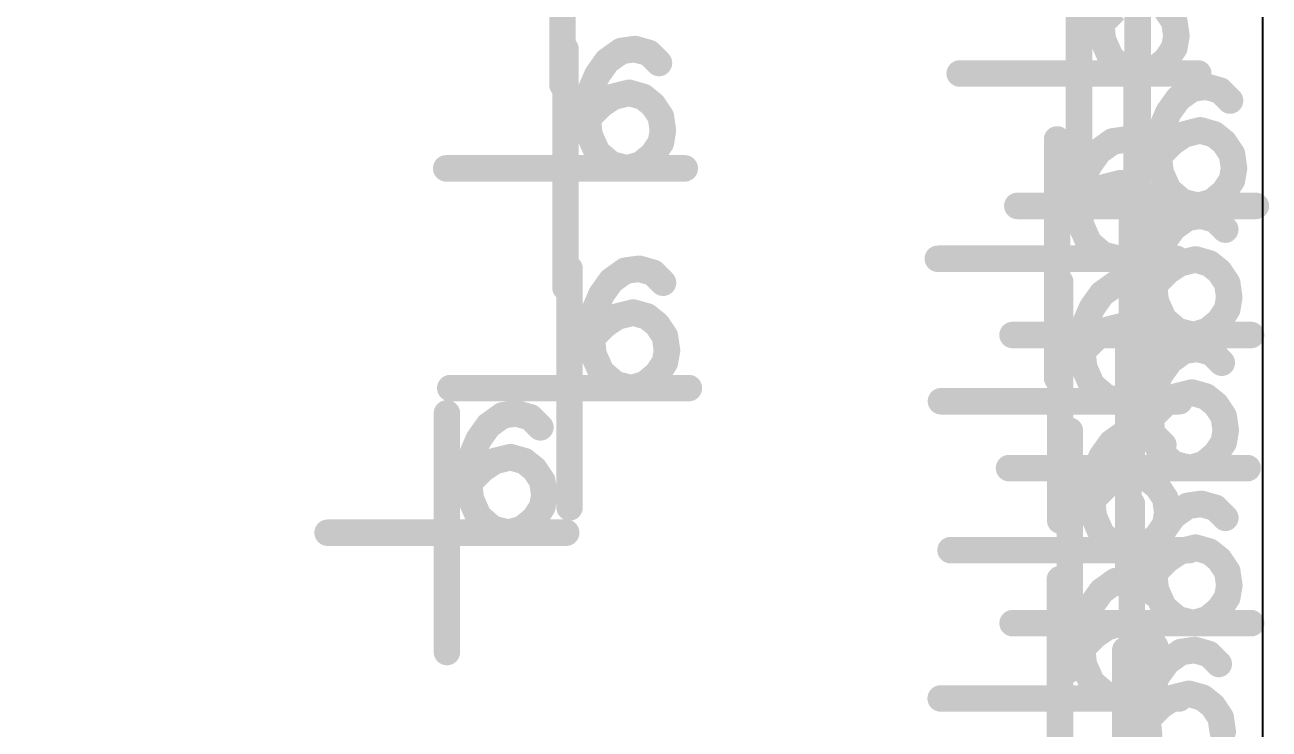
# Model space of a CAD drawing. Header units: millimetres. Extents: x 3885 to 4350, y -149 to 182.
# Drawn here: x 4180.89 to 4186.86, y 85.04 to 88.41 of the extents above; entities that cross this region are included whole.
import ezdxf

# ---------------------------------------------------------------- set-up
doc = ezdxf.new("R2010")
doc.units = ezdxf.units.MM
doc.header["$LTSCALE"] = 23.1
doc.layers.get('0').update_dxf_attribs({"linetype": 'CONTINUOUS'})

# ---------------------------------------------------------------- blocks, each defined once
blk = doc.blocks.new('PAD_R1')
at = {"const_width": 0.5}
blk.add_lwpolyline([(0.25, 0, 1), (-0.25, 0, 1)], format="xyb", close=True, dxfattribs=at)

msp = doc.modelspace()

# ---------------------------------------------------------------- linework, layer by layer
at = {"const_width": 0.0102}
msp.add_lwpolyline([(4113.2015, 75.7423), (4124.5457, 77.7428, -0.144705), (4125.6724, 77.615, 0.100411), (4137.4413, 75.2274), (4142.9411, 75.2274, 0.151026), (4159.9827, 80.4951, -0.151038), (4161.1113, 80.8439), (4185.826, 80.8439, 0.414215), (4186.826, 81.8439), (4186.826, 93.4438, 0.414215), (4185.826, 94.4438), (4160.9561, 94.4438, 0.152268), (4152.3749, 91.7687, -0.152268), (4142.9411, 88.8273), (4137.4413, 88.8273, -0.101585), (4130.9013, 90.17, 0.145893), (4122.3303, 91.1619), (4110.8398, 89.1357)], format="xyb", dxfattribs=at)
for points, const_width in [([(4185.9654, 89.4847), (4185.9654, 88.3417)], 0.127), ([(4183.4709, 89.2652), (4183.4709, 88.1222)], 0.127), ([(4186.227, 89.1085), (4186.227, 87.9655)], 0.127), ([(4185.9459, 88.7478), (4185.9459, 87.6048)], 0.127), ([(4186.039, 88.4926), (4186.1288, 88.4028)], 0.0945), ([(4186.4368, 88.4878), (4186.3312, 88.4173)], 0.0687), ([(4185.9922, 88.3795), (4186.1185, 88.3923)], 0.0955), ([(4186.4707, 88.3997), (4186.345, 88.3815)], 0.0675), ([(4183.7765, 88.3516), (4183.7942, 88.2259)], 0.0672), ([(4183.8694, 88.345), (4183.8346, 88.2228)], 0.0695), ([(4186.0212, 88.2697), (4186.1373, 88.3212)], 0.0939), ([(4186.4705, 88.318), (4186.3453, 88.3392)], 0.058), ([(4183.4854, 88.2934), (4183.4854, 87.1504)], 0.127), ([(4183.6817, 88.3118), (4183.7556, 88.2085)], 0.0821), ([(4183.9542, 88.2954), (4183.8644, 88.2056)], 0.0675), ([(4186.0904, 88.1757), (4186.1729, 88.2722)], 0.0879), ([(4186.377, 88.1703), (4186.2958, 88.268)], 0.0743), ([(4186.4368, 88.2362), (4186.3312, 88.3067)], 0.0687), ([(4183.6098, 88.2399), (4183.7132, 88.1661)], 0.0818), ([(4186.5174, 88.1763), (4185.3744, 88.1763)], 0.127), ([(4186.1878, 88.1243), (4186.2186, 88.2475)], 0.0785), ([(4186.292, 88.1248), (4186.2571, 88.2469)], 0.0692), ([(4183.5651, 88.1614), (4183.6818, 88.1113)], 0.0727), ([(4186.5131, 88.1718), (4186.5308, 88.046)], 0.0672), ([(4186.606, 88.1651), (4186.5712, 88.043)], 0.0695), ([(4183.6502, 88.0986), (4183.7206, 87.993)], 0.0687), ([(4183.7367, 88.136), (4183.7675, 88.0128)], 0.0785), ([(4183.841, 88.1354), (4183.8061, 88.0133)], 0.0695), ([(4183.9204, 88.0953), (4183.841, 87.9963)], 0.0609), ([(4186.222, 88.1136), (4186.222, 86.9706)], 0.127), ([(4186.4183, 88.132), (4186.4922, 88.0287)], 0.0821), ([(4186.6908, 88.1156), (4186.601, 88.0258)], 0.0675), ([(4183.533, 88.0259), (4183.6585, 88.0066)], 0.0754), ([(4183.5406, 88.0753), (4183.6661, 88.056)], 0.0754), ([(4183.5785, 88.0382), (4183.6683, 87.9484)], 0.0945), ([(4183.9763, 88.0334), (4183.8707, 87.9629)], 0.0687), ([(4186.3464, 88.0601), (4186.4498, 87.9863)], 0.0818), ([(4186.3017, 87.9816), (4186.4184, 87.9314)], 0.0727), ([(4183.5317, 87.9251), (4183.658, 87.9379)], 0.0955), ([(4184.0102, 87.9453), (4183.8845, 87.9271)], 0.0675), ([(4186.1321, 87.9188), (4186.1498, 87.793)], 0.0672), ([(4186.225, 87.9122), (4186.1902, 87.79)], 0.0695), ([(4186.3868, 87.9188), (4186.4572, 87.8131)], 0.0687), ([(4186.4733, 87.9561), (4186.5041, 87.8329)], 0.0785), ([(4186.5776, 87.9556), (4186.5427, 87.8335)], 0.0695), ([(4186.657, 87.9155), (4186.5776, 87.8164)], 0.0609), ([(4183.5607, 87.8153), (4183.6768, 87.8668)], 0.0939), ([(4183.9763, 87.7818), (4183.8707, 87.8523)], 0.0687), ([(4184.01, 87.8636), (4183.8848, 87.8848)], 0.058), ([(4185.841, 87.8606), (4185.841, 86.7176)], 0.127), ([(4186.0373, 87.879), (4186.1112, 87.7757)], 0.0821), ([(4186.3098, 87.8626), (4186.22, 87.7728)], 0.0675), ([(4186.2696, 87.8461), (4186.3951, 87.8268)], 0.0754), ([(4186.2772, 87.8955), (4186.4027, 87.8762)], 0.0754), ([(4186.3151, 87.8584), (4186.4049, 87.7686)], 0.0945), ([(4186.7129, 87.8536), (4186.6073, 87.7831)], 0.0687), ([(4183.6299, 87.7213), (4183.7124, 87.8178)], 0.0879), ([(4183.7273, 87.6699), (4183.7581, 87.7931)], 0.0785), ([(4183.8315, 87.6704), (4183.7966, 87.7925)], 0.0692), ([(4183.9165, 87.7159), (4183.8353, 87.8136)], 0.0743), ([(4185.9654, 87.8071), (4186.0688, 87.7333)], 0.0818), ([(4184.0569, 87.7219), (4182.9139, 87.7219)], 0.127), ([(4185.9207, 87.7286), (4186.0374, 87.6784)], 0.0727), ([(4186.2683, 87.7452), (4186.3946, 87.7581)], 0.0955), ([(4186.7468, 87.7654), (4186.6211, 87.7473)], 0.0675), ([(4186.0923, 87.7031), (4186.1231, 87.5799)], 0.0785), ([(4186.1966, 87.7026), (4186.1617, 87.5805)], 0.0695), ([(4186.2973, 87.6355), (4186.4134, 87.687)], 0.0939), ([(4186.7129, 87.602), (4186.6073, 87.6724)], 0.0687), ([(4186.7466, 87.6838), (4186.6214, 87.705)], 0.058), ([(4185.8962, 87.6425), (4186.0217, 87.6232)], 0.0754), ([(4185.9341, 87.6054), (4186.0239, 87.5156)], 0.0945), ([(4186.0058, 87.6658), (4186.0762, 87.5601)], 0.0687), ([(4186.276, 87.6625), (4186.1966, 87.5634)], 0.0609), ([(4186.3665, 87.5415), (4186.449, 87.638)], 0.0879), ([(4186.4639, 87.49), (4186.4947, 87.6132)], 0.0785), ([(4186.5681, 87.4906), (4186.5332, 87.6127)], 0.0692), ([(4186.6531, 87.5361), (4186.5719, 87.6337)], 0.0743), ([(4186.7935, 87.5421), (4185.6505, 87.5421)], 0.127), ([(4185.8886, 87.5931), (4186.0141, 87.5738)], 0.0754), ([(4186.3319, 87.6006), (4186.2263, 87.5301)], 0.0687), ([(4186.4902, 87.5535), (4186.508, 87.4278)], 0.0672), ([(4185.8873, 87.4923), (4186.0136, 87.5051)], 0.0955), ([(4186.1991, 87.4954), (4186.1991, 86.3524)], 0.127), ([(4186.3658, 87.5125), (4186.2401, 87.4943)], 0.0675), ([(4186.3955, 87.5138), (4186.4693, 87.4104)], 0.0821), ([(4186.5832, 87.5469), (4186.5483, 87.4248)], 0.0695), ([(4186.6679, 87.4973), (4186.5781, 87.4075)], 0.0675), ([(4185.9163, 87.3825), (4186.0324, 87.434)], 0.0939), ([(4186.3656, 87.4308), (4186.2404, 87.452)], 0.058), ([(4186.3236, 87.4418), (4186.4269, 87.3681)], 0.0818), ([(4185.9855, 87.2885), (4186.068, 87.385)], 0.0879), ([(4186.2721, 87.2831), (4186.1909, 87.3808)], 0.0743), ([(4186.3319, 87.349), (4186.2263, 87.4195)], 0.0687), ([(4186.4125, 87.2891), (4185.2695, 87.2891)], 0.127), ([(4186.0829, 87.2371), (4186.1137, 87.3602)], 0.0785), ([(4186.1871, 87.2376), (4186.1522, 87.3597)], 0.0692), ([(4186.2788, 87.3633), (4186.3955, 87.3132)], 0.0727), ([(4186.4504, 87.3379), (4186.4812, 87.2147)], 0.0785), ([(4186.5547, 87.3374), (4186.5199, 87.2152)], 0.0695), ([(4183.5049, 87.2411), (4183.5049, 86.0981)], 0.127), ([(4183.7013, 87.2595), (4183.7751, 87.1562)], 0.0821), ([(4183.796, 87.2993), (4183.8138, 87.1735)], 0.0672), ([(4183.889, 87.2927), (4183.8542, 87.1705)], 0.0695), ([(4186.2543, 87.2772), (4186.3798, 87.258)], 0.0754), ([(4186.2923, 87.2402), (4186.382, 87.1504)], 0.0945), ([(4186.3639, 87.3006), (4186.4343, 87.1949)], 0.0687), ([(4186.6342, 87.2973), (4186.5547, 87.1982)], 0.0609), ([(4183.6294, 87.1876), (4183.7328, 87.1138)], 0.0818), ([(4183.9738, 87.2431), (4183.8839, 87.1533)], 0.0675), ([(4185.856, 87.1781), (4185.856, 86.0351)], 0.127), ([(4186.0523, 87.1965), (4186.1262, 87.0932)], 0.0821), ([(4186.147, 87.2363), (4186.1648, 87.1105)], 0.0672), ([(4186.24, 87.2297), (4186.2052, 87.1075)], 0.0695), ([(4186.2467, 87.2278), (4186.3722, 87.2085)], 0.0754), ([(4186.6901, 87.2353), (4186.5844, 87.1649)], 0.0687), ([(4185.9804, 87.1246), (4186.0838, 87.0508)], 0.0818), ([(4186.2454, 87.127), (4186.3717, 87.1398)], 0.0955), ([(4186.3248, 87.1801), (4186.235, 87.0903)], 0.0675), ([(4186.724, 87.1472), (4186.5983, 87.129)], 0.0675), ([(4183.5846, 87.1091), (4183.7013, 87.0589)], 0.0727), ([(4183.7562, 87.0836), (4183.787, 86.9604)], 0.0785), ([(4183.8605, 87.0831), (4183.8257, 86.961)], 0.0695), ([(4186.2744, 87.0172), (4186.3905, 87.0688)], 0.0939), ([(4186.7237, 87.0656), (4186.5985, 87.0867)], 0.058), ([(4183.5601, 87.023), (4183.6857, 87.0037)], 0.0754), ([(4183.6697, 87.0463), (4183.7402, 86.9406)], 0.0687), ([(4183.94, 87.043), (4183.8605, 86.9439)], 0.0609), ([(4185.9356, 87.0461), (4186.0523, 86.996)], 0.0727), ([(4186.1073, 87.0206), (4186.138, 86.8974)], 0.0785), ([(4186.2116, 87.0201), (4186.1767, 86.898)], 0.0695), ([(4186.3436, 86.9232), (4186.4262, 87.0197)], 0.0879), ([(4186.6302, 86.9178), (4186.549, 87.0155)], 0.0743), ([(4186.6901, 86.9838), (4186.5844, 87.0542)], 0.0687), ([(4183.5525, 86.9736), (4183.6781, 86.9543)], 0.0754), ([(4183.5981, 86.9859), (4183.6879, 86.8961)], 0.0945), ([(4183.9959, 86.9811), (4183.8902, 86.9106)], 0.0687), ([(4186.7706, 86.9239), (4185.6276, 86.9239)], 0.127), ([(4185.9111, 86.96), (4186.0367, 86.9407)], 0.0754), ([(4186.0208, 86.9833), (4186.0912, 86.8776)], 0.0687), ([(4186.291, 86.98), (4186.2116, 86.8809)], 0.0609), ([(4186.441, 86.8718), (4186.4718, 86.995)], 0.0785), ([(4186.5453, 86.8724), (4186.5103, 86.9944)], 0.0692), ([(4183.5512, 86.8727), (4183.6776, 86.8856)], 0.0955), ([(4184.0298, 86.8929), (4183.9041, 86.8748)], 0.0675), ([(4185.9036, 86.9106), (4186.0291, 86.8913)], 0.0754), ([(4185.9491, 86.9229), (4186.0389, 86.8331)], 0.0945), ([(4186.3469, 86.9181), (4186.2413, 86.8476)], 0.0687), ([(4186.4734, 86.916), (4186.4912, 86.7903)], 0.0672), ([(4186.5664, 86.9094), (4186.5316, 86.7872)], 0.0695), ([(4185.9023, 86.8098), (4186.0286, 86.8226)], 0.0955), ([(4186.1823, 86.8578), (4186.1823, 85.7148)], 0.127), ([(4186.3787, 86.8762), (4186.4526, 86.7729)], 0.0821), ([(4186.6512, 86.8598), (4186.5614, 86.77)], 0.0675), ([(4183.5802, 86.763), (4183.6963, 86.8145)], 0.0939), ([(4183.6494, 86.669), (4183.732, 86.7655)], 0.0879), ([(4183.9959, 86.7295), (4183.8902, 86.8)], 0.0687), ([(4184.0296, 86.8113), (4183.9043, 86.8325)], 0.058), ([(4186.3808, 86.83), (4186.2551, 86.8118)], 0.0675), ([(4186.3068, 86.8043), (4186.4102, 86.7305)], 0.0818), ([(4183.7468, 86.6175), (4183.7776, 86.7407)], 0.0785), ([(4183.8511, 86.6181), (4183.8161, 86.7402)], 0.0692), ([(4183.936, 86.6636), (4183.8549, 86.7613)], 0.0743), ([(4185.9313, 86.7), (4186.0473, 86.7515)], 0.0939), ([(4186.3469, 86.6665), (4186.2413, 86.737)], 0.0687), ([(4186.262, 86.7258), (4186.3787, 86.6757)], 0.0727), ([(4186.3806, 86.7483), (4186.2554, 86.7695)], 0.058), ([(4184.0764, 86.6696), (4182.9334, 86.6696)], 0.127), ([(4186.0005, 86.606), (4186.083, 86.7025)], 0.0879), ([(4186.0979, 86.5546), (4186.1286, 86.6777)], 0.0785), ([(4186.2021, 86.5551), (4186.1671, 86.6772)], 0.0692), ([(4186.2871, 86.6006), (4186.2059, 86.6983)], 0.0743), ([(4186.3471, 86.663), (4186.4176, 86.5573)], 0.0687), ([(4186.4336, 86.7004), (4186.4644, 86.5772)], 0.0785), ([(4186.538, 86.6998), (4186.5031, 86.5777)], 0.0695), ([(4186.6174, 86.6597), (4186.538, 86.5606)], 0.0609), ([(4183.2083, 86.6066), (4183.226, 86.4809)], 0.0672), ([(4183.3012, 86.6), (4183.2664, 86.4779)], 0.0695), ([(4186.4275, 86.6066), (4185.2845, 86.6066)], 0.127), ([(4186.2375, 86.6397), (4186.3631, 86.6204)], 0.0754), ([(4186.2755, 86.6026), (4186.3653, 86.5128)], 0.0945), ([(4186.6733, 86.5978), (4186.5677, 86.5273)], 0.0687), ([(4182.9172, 86.5485), (4182.9172, 85.4055)], 0.127), ([(4183.1135, 86.5668), (4183.1874, 86.4635)], 0.0821), ([(4183.386, 86.5504), (4183.2962, 86.4606)], 0.0675), ([(4186.2299, 86.5903), (4186.3555, 86.571)], 0.0754), ([(4183.0416, 86.4949), (4183.145, 86.4211)], 0.0818), ([(4185.9022, 86.4651), (4185.9022, 85.3221)], 0.127), ([(4186.0985, 86.4835), (4186.1724, 86.3802)], 0.0821), ([(4186.1933, 86.5233), (4186.211, 86.3976)], 0.0672), ([(4186.2286, 86.4895), (4186.355, 86.5023)], 0.0955), ([(4186.2862, 86.5167), (4186.2514, 86.3946)], 0.0695), ([(4186.7072, 86.5097), (4186.5815, 86.4915)], 0.0675), ([(4182.9969, 86.4164), (4183.1136, 86.3663)], 0.0727), ([(4186.0266, 86.4116), (4186.13, 86.3378)], 0.0818), ([(4186.2576, 86.3797), (4186.3737, 86.4312)], 0.0939), ([(4186.371, 86.4671), (4186.2812, 86.3773)], 0.0675), ([(4186.6733, 86.3462), (4186.5677, 86.4167)], 0.0687), ([(4186.707, 86.428), (4186.5818, 86.4492)], 0.058), ([(4183.1685, 86.391), (4183.1993, 86.2678)], 0.0785), ([(4183.2728, 86.3904), (4183.238, 86.2683)], 0.0695), ([(4186.3269, 86.2857), (4186.4094, 86.3822)], 0.0879), ([(4186.4242, 86.2343), (4186.455, 86.3575)], 0.0785), ([(4186.5285, 86.2348), (4186.4935, 86.3569)], 0.0692), ([(4186.6135, 86.2803), (4186.5323, 86.378)], 0.0743), ([(4182.9724, 86.3303), (4183.0979, 86.311)], 0.0754), ([(4183.0103, 86.2933), (4183.1001, 86.2035)], 0.0945), ([(4183.082, 86.3536), (4183.1524, 86.248)], 0.0687), ([(4183.3522, 86.3503), (4183.2728, 86.2513)], 0.0609), ([(4186.7538, 86.2863), (4185.6108, 86.2863)], 0.127), ([(4185.9819, 86.3331), (4186.0986, 86.283)], 0.0727), ([(4186.1535, 86.3077), (4186.1843, 86.1845)], 0.0785), ([(4186.2578, 86.3071), (4186.223, 86.185)], 0.0695), ([(4182.9648, 86.2809), (4183.0903, 86.2616)], 0.0754), ([(4183.4082, 86.2884), (4183.3025, 86.218)], 0.0687), ([(4185.9574, 86.247), (4186.0829, 86.2277)], 0.0754), ([(4186.067, 86.2703), (4186.1374, 86.1647)], 0.0687), ([(4186.3373, 86.267), (4186.2578, 86.168)], 0.0609), ([(4182.9635, 86.1801), (4183.0898, 86.1929)], 0.0955), ([(4183.442, 86.2003), (4183.3163, 86.1821)], 0.0675), ([(4185.9498, 86.1976), (4186.0753, 86.1783)], 0.0754), ([(4185.9953, 86.2099), (4186.0851, 86.1201)], 0.0945), ([(4186.3932, 86.2051), (4186.2875, 86.1347)], 0.0687), ([(4182.9925, 86.0703), (4183.1086, 86.1218)], 0.0939), ([(4183.4418, 86.1187), (4183.3166, 86.1398)], 0.058), ([(4185.9485, 86.0968), (4186.0748, 86.1096)], 0.0955), ([(4186.1994, 86.1151), (4186.1994, 84.9721)], 0.127), ([(4186.3957, 86.1335), (4186.4696, 86.0302)], 0.0821), ([(4186.4905, 86.1733), (4186.5082, 86.0476)], 0.0672), ([(4186.5834, 86.1667), (4186.5486, 86.0445)], 0.0695), ([(4183.0617, 85.9763), (4183.1443, 86.0728)], 0.0879), ([(4183.3483, 85.9709), (4183.2671, 86.0686)], 0.0743), ([(4183.4082, 86.0369), (4183.3025, 86.1073)], 0.0687), ([(4186.427, 86.117), (4186.3014, 86.0988)], 0.0675), ([(4186.3238, 86.0616), (4186.4272, 85.9878)], 0.0818), ([(4186.6682, 86.1171), (4186.5784, 86.0273)], 0.0675), ([(4183.4887, 85.977), (4182.3457, 85.977)], 0.127), ([(4183.1591, 85.9249), (4183.1899, 86.0481)], 0.0785), ([(4183.2633, 85.9254), (4183.2284, 86.0475)], 0.0692), ([(4185.9775, 85.987), (4186.0936, 86.0385)], 0.0939), ([(4186.0467, 85.893), (4186.1293, 85.9895)], 0.0879), ([(4186.3932, 85.9535), (4186.2875, 86.024)], 0.0687), ([(4186.4268, 86.0353), (4186.3016, 86.0565)], 0.058), ([(4186.1441, 85.8416), (4186.1749, 85.9648)], 0.0785), ([(4186.2483, 85.8421), (4186.2134, 85.9642)], 0.0692), ([(4186.3333, 85.8876), (4186.2521, 85.9853)], 0.0743), ([(4186.2791, 85.9831), (4186.3958, 85.933)], 0.0727), ([(4186.4507, 85.9577), (4186.4815, 85.8345)], 0.0785), ([(4186.555, 85.9571), (4186.5201, 85.835)], 0.0695), ([(4186.4737, 85.8936), (4185.3307, 85.8936)], 0.127), ([(4186.2546, 85.897), (4186.3801, 85.8777)], 0.0754), ([(4186.3642, 85.9203), (4186.4346, 85.8147)], 0.0687), ([(4186.6344, 85.917), (4186.555, 85.818)], 0.0609), ([(4186.247, 85.8476), (4186.3725, 85.8283)], 0.0754), ([(4186.2925, 85.8599), (4186.3823, 85.7701)], 0.0945), ([(4186.6903, 85.8551), (4186.5847, 85.7846)], 0.0687), ([(4185.8547, 85.7547), (4185.8547, 84.6117)], 0.127), ([(4186.0511, 85.7731), (4186.1249, 85.6698)], 0.0821), ([(4186.1458, 85.8129), (4186.1635, 85.6871)], 0.0672), ([(4186.2387, 85.8062), (4186.2039, 85.6841)], 0.0695), ([(4186.2457, 85.7468), (4186.372, 85.7596)], 0.0955), ([(4186.7242, 85.767), (4186.5985, 85.7488)], 0.0675), ([(4185.9791, 85.7012), (4186.0825, 85.6274)], 0.0818), ([(4186.3235, 85.7567), (4186.2337, 85.6669)], 0.0675), ([(4186.2747, 85.637), (4186.3907, 85.6885)], 0.0939), ([(4186.724, 85.6853), (4186.5988, 85.7065)], 0.058), ([(4186.3439, 85.543), (4186.4264, 85.6395)], 0.0879), ([(4186.6903, 85.6035), (4186.5847, 85.674)], 0.0687), ([(4185.9344, 85.6227), (4186.0511, 85.5725)], 0.0727), ([(4186.106, 85.5972), (4186.1368, 85.474)], 0.0785), ([(4186.2103, 85.5967), (4186.1755, 85.4746)], 0.0695), ([(4186.4413, 85.4916), (4186.4721, 85.6148)], 0.0785), ([(4186.5455, 85.4921), (4186.5106, 85.6142)], 0.0692), ([(4186.6305, 85.5376), (4186.5493, 85.6353)], 0.0743), ([(4186.7709, 85.5436), (4185.6279, 85.5436)], 0.127), ([(4185.9099, 85.5366), (4186.0354, 85.5173)], 0.0754), ([(4186.0195, 85.5599), (4186.0899, 85.4542)], 0.0687), ([(4186.2898, 85.5566), (4186.2103, 85.4575)], 0.0609), ([(4185.9023, 85.4872), (4186.0278, 85.4679)], 0.0754), ([(4185.9478, 85.4995), (4186.0376, 85.4097)], 0.0945), ([(4186.3457, 85.4947), (4186.24, 85.4242)], 0.0687), ([(4186.459, 85.4733), (4186.4767, 85.3475)], 0.0672), ([(4186.5519, 85.4667), (4186.5171, 85.3445)], 0.0695), ([(4185.901, 85.3863), (4186.0273, 85.3992)], 0.0955), ([(4186.1679, 85.4151), (4186.1679, 84.2721)], 0.127), ([(4186.3796, 85.4065), (4186.2539, 85.3884)], 0.0675), ([(4186.3642, 85.4335), (4186.4381, 85.3302)], 0.0821), ([(4186.6367, 85.4171), (4186.5469, 85.3273)], 0.0675), ([(4186.2923, 85.3616), (4186.3957, 85.2878)], 0.0818), ([(4185.93, 85.2766), (4186.0461, 85.3281)], 0.0939), ([(4185.9992, 85.1826), (4186.0818, 85.2791)], 0.0879), ([(4186.3457, 85.2431), (4186.24, 85.3135)], 0.0687), ([(4186.2476, 85.2831), (4186.3643, 85.2329)], 0.0727), ([(4186.3793, 85.3249), (4186.2541, 85.3461)], 0.058), ([(4186.0966, 85.1311), (4186.1274, 85.2543)], 0.0785), ([(4186.2008, 85.1317), (4186.1659, 85.2538)], 0.0692), ([(4186.2858, 85.1772), (4186.2046, 85.2748)], 0.0743), ([(4186.4192, 85.2576), (4186.45, 85.1344)], 0.0785), ([(4186.5235, 85.2571), (4186.4886, 85.135)], 0.0695), ([(4186.4262, 85.1832), (4185.2832, 85.1832)], 0.127), ([(4186.2231, 85.197), (4186.3486, 85.1777)], 0.0754), ([(4186.261, 85.1599), (4186.3508, 85.0701)], 0.0945), ([(4186.3327, 85.2203), (4186.4031, 85.1146)], 0.0687), ([(4186.6029, 85.217), (4186.5235, 85.1179)], 0.0609), ([(4186.2155, 85.1476), (4186.341, 85.1283)], 0.0754), ([(4186.6588, 85.1551), (4186.5532, 85.0846)], 0.0687), ([(4186.2142, 85.0467), (4186.3405, 85.0596)], 0.0955), ([(4186.6927, 85.0669), (4186.567, 85.0488)], 0.0675)]:
    msp.add_lwpolyline(points, dxfattribs=dict(const_width=const_width))

# ---------------------------------------------------------------- block references
at = {"xscale": 0.127, "yscale": 0.127}
for p in [(4186.0505, 88.4334), (4186.0505, 88.4143), (4186.4031, 88.424), (4186.4127, 88.3572), (4185.9654, 88.3417), (4186.0602, 88.3384), (4186.4031, 88.3), (4183.4854, 88.2934), (4183.6853, 88.2363), (4183.7521, 88.284), (4183.8186, 88.2934), (4183.8854, 88.2744), (4186.0983, 88.2525), (4186.365, 88.2429), (4183.9332, 88.2266), (4185.3744, 88.1763), (4186.1651, 88.1954), (4186.2413, 88.1763), (4186.3078, 88.1954), (4186.5174, 88.1763), (4183.4709, 88.1222), (4183.6378, 88.1697), (4183.6091, 88.1029), (4183.714, 88.0648), (4183.7902, 88.0839), (4183.857, 88.0648), (4186.222, 88.1136), (4186.4219, 88.0565), (4186.4887, 88.1042), (4186.5552, 88.1136), (4186.622, 88.0946), (4183.6568, 88.0267), (4183.9045, 88.0267), (4186.6698, 88.0468), (4183.59, 87.979), (4183.59, 87.9599), (4183.9426, 87.9696), (4186.227, 87.9655), (4186.3744, 87.9899), (4183.5997, 87.884), (4183.9522, 87.9028), (4186.3457, 87.9231), (4186.4506, 87.885), (4186.5268, 87.9041), (4186.5936, 87.885), (4183.9426, 87.8456), (4185.841, 87.8606), (4186.1077, 87.8512), (4186.1742, 87.8606), (4186.241, 87.8416), (4186.3934, 87.8469), (4186.6411, 87.8469), (4183.6378, 87.7981), (4183.9045, 87.7885), (4186.0409, 87.8035), (4186.2888, 87.7938), (4186.3266, 87.7992), (4186.3266, 87.7801), (4186.6792, 87.7898), (4182.9139, 87.7219), (4183.7046, 87.741), (4183.7808, 87.7219), (4183.8473, 87.741), (4184.0569, 87.7219), (4185.9934, 87.7369), (4186.3363, 87.7042), (4186.6888, 87.723), (4185.9647, 87.6701), (4186.1458, 87.6511), (4186.6792, 87.6658), (4185.9459, 87.6048), (4186.0124, 87.5939), (4186.0696, 87.632), (4186.2126, 87.632), (4186.2601, 87.5939), (4186.3744, 87.6183), (4186.6411, 87.6087), (4185.6505, 87.5421), (4185.9456, 87.5462), (4185.9456, 87.5271), (4186.2982, 87.5368), (4186.4412, 87.5612), (4186.5174, 87.5421), (4186.5839, 87.5612), (4186.7935, 87.5421), (4186.1991, 87.4954), (4186.3078, 87.47), (4186.4658, 87.486), (4186.5324, 87.4954), (4186.5992, 87.4763), (4185.9553, 87.4512), (4186.2982, 87.4128), (4186.399, 87.4382), (4186.6469, 87.4286), (4185.9934, 87.3653), (4186.2601, 87.3557), (4186.3515, 87.3717), (4185.2695, 87.2891), (4186.0602, 87.3082), (4186.1364, 87.2891), (4186.2029, 87.3082), (4186.3228, 87.3049), (4186.4125, 87.2891), (4186.5039, 87.2858), (4183.5049, 87.2411), (4183.7716, 87.2317), (4183.8382, 87.2411), (4183.905, 87.2221), (4186.3706, 87.2287), (4186.4277, 87.2668), (4186.5707, 87.2668), (4186.6182, 87.2287), (4183.7048, 87.184), (4183.9527, 87.1743), (4185.856, 87.1781), (4186.1227, 87.1687), (4186.1892, 87.1781), (4186.3038, 87.1809), (4186.3038, 87.1619), (4186.6563, 87.1715), (4183.4854, 87.1504), (4183.6573, 87.1174), (4186.0558, 87.121), (4186.256, 87.1591), (4186.3038, 87.1113), (4186.666, 87.1047), (4183.6286, 87.0506), (4186.0084, 87.0544), (4186.3134, 87.0859), (4186.6563, 87.0476), (4183.7335, 87.0125), (4183.8097, 87.0316), (4183.8765, 87.0125), (4185.9796, 86.9876), (4186.3515, 87.0001), (4186.6182, 86.9904), (4183.6096, 86.9267), (4183.6764, 86.9744), (4183.924, 86.9744), (4185.6276, 86.9239), (4186.0846, 86.9495), (4186.1608, 86.9686), (4186.222, 86.9706), (4186.2276, 86.9495), (4186.4183, 86.9429), (4186.4945, 86.9239), (4186.5611, 86.9429), (4186.7706, 86.9239), (4183.6096, 86.9076), (4183.9621, 86.9173), (4185.9606, 86.8637), (4186.0274, 86.9114), (4186.2751, 86.9114), (4183.6192, 86.8317), (4183.9718, 86.8505), (4185.9606, 86.8446), (4186.1823, 86.8578), (4186.3132, 86.8543), (4186.449, 86.8484), (4186.5156, 86.8578), (4186.5824, 86.8388), (4183.6573, 86.7458), (4183.9621, 86.7933), (4185.9703, 86.7687), (4186.3228, 86.7875), (4186.3822, 86.8007), (4186.6301, 86.791), (4183.7241, 86.6887), (4183.8669, 86.6887), (4183.924, 86.7362), (4185.841, 86.7176), (4186.3132, 86.7303), (4186.3347, 86.7341), (4182.9334, 86.6696), (4183.8003, 86.6696), (4184.0764, 86.6696), (4186.0084, 86.6828), (4186.0752, 86.6257), (4186.2179, 86.6257), (4186.2751, 86.6732), (4186.306, 86.6673), (4186.4109, 86.6292), (4186.4871, 86.6483), (4186.5539, 86.6292), (4185.2845, 86.6066), (4186.1514, 86.6066), (4186.3538, 86.5911), (4186.4275, 86.6066), (4186.6014, 86.5911), (4182.9172, 86.5485), (4183.1839, 86.5391), (4183.2504, 86.5485), (4183.3172, 86.5294), (4186.287, 86.5434), (4186.287, 86.5243), (4186.6395, 86.534), (4183.1171, 86.4913), (4183.365, 86.4817), (4185.9022, 86.4651), (4186.1689, 86.4558), (4186.2354, 86.4651), (4186.2966, 86.4484), (4186.3022, 86.4461), (4186.6492, 86.4672), (4183.0696, 86.4248), (4186.1021, 86.408), (4186.35, 86.3983), (4186.6395, 86.41), (4183.0409, 86.358), (4183.222, 86.3389), (4186.0546, 86.3415), (4186.1991, 86.3524), (4186.3347, 86.3625), (4186.6014, 86.3529), (4183.0886, 86.2818), (4183.1458, 86.3199), (4183.2888, 86.3199), (4183.3363, 86.2818), (4185.6108, 86.2863), (4186.0259, 86.2746), (4186.4015, 86.3054), (4186.4777, 86.2863), (4186.5443, 86.3054), (4186.7538, 86.2863), (4183.0218, 86.234), (4183.0218, 86.215), (4183.3744, 86.2246), (4186.1308, 86.2365), (4186.207, 86.2556), (4186.2738, 86.2365), (4183.384, 86.1578), (4186.0068, 86.1507), (4186.0736, 86.1984), (4186.3213, 86.1984), (4183.0315, 86.139), (4183.3744, 86.1007), (4183.5049, 86.0981), (4186.0068, 86.1316), (4186.1994, 86.1151), (4186.3594, 86.1413), (4186.4661, 86.1057), (4186.5326, 86.1151), (4186.5994, 86.0961), (4183.0696, 86.0532), (4183.3363, 86.0435), (4185.856, 86.0351), (4186.0165, 86.0557), (4186.369, 86.0745), (4186.3993, 86.058), (4186.6472, 86.0483), (4182.3457, 85.977), (4183.1364, 85.996), (4183.2126, 85.977), (4183.2791, 85.996), (4183.4887, 85.977), (4186.0546, 85.9698), (4186.3518, 85.9914), (4186.3594, 86.0173), (4186.1214, 85.9127), (4186.2641, 85.9127), (4186.3213, 85.9602), (4186.3231, 85.9246), (4185.3307, 85.8936), (4186.1976, 85.8936), (4186.428, 85.8865), (4186.4737, 85.8936), (4186.5042, 85.9056), (4186.571, 85.8865), (4186.304, 85.8007), (4186.3708, 85.8484), (4186.6185, 85.8484), (4186.6566, 85.7913), (4185.8547, 85.7547), (4186.1214, 85.7453), (4186.1879, 85.7547), (4186.2547, 85.7357), (4186.304, 85.7816), (4186.0546, 85.6976), (4186.1823, 85.7148), (4186.3025, 85.6879), (4186.3137, 85.7057), (4186.6662, 85.7245), (4186.0071, 85.631), (4186.3518, 85.6198), (4186.6566, 85.6673), (4185.9784, 85.5642), (4186.4186, 85.5627), (4186.5613, 85.5627), (4186.6185, 85.6102), (4185.6279, 85.5436), (4186.0833, 85.5261), (4186.1595, 85.5452), (4186.2263, 85.5261), (4186.4948, 85.5436), (4186.7709, 85.5436), (4185.9593, 85.4403), (4186.0261, 85.488), (4186.2738, 85.488), (4182.9172, 85.4055), (4185.9593, 85.4212), (4186.1679, 85.4151), (4186.3119, 85.4309), (4186.4346, 85.4057), (4186.5011, 85.4151), (4186.5679, 85.3961), (4185.9022, 85.3221), (4185.969, 85.3453), (4186.3215, 85.3641), (4186.3678, 85.358), (4186.6157, 85.3483), (4186.0071, 85.2594), (4186.3119, 85.3069), (4186.3203, 85.2914), (4186.0739, 85.2023), (4186.2166, 85.2023), (4186.2738, 85.2498), (4186.2916, 85.2246), (4186.4727, 85.2056), (4185.2832, 85.1832), (4186.1501, 85.1832), (4186.3393, 85.1484), (4186.3965, 85.1865), (4186.4262, 85.1832), (4186.5395, 85.1865), (4186.587, 85.1484), (4186.2725, 85.1007), (4186.2725, 85.0816), (4186.6251, 85.0913), (4186.6347, 85.0245), (4186.2822, 85.0057)]:
    msp.add_blockref('PAD_R1', p, dxfattribs=at)

doc.saveas('drawing.dxf')
